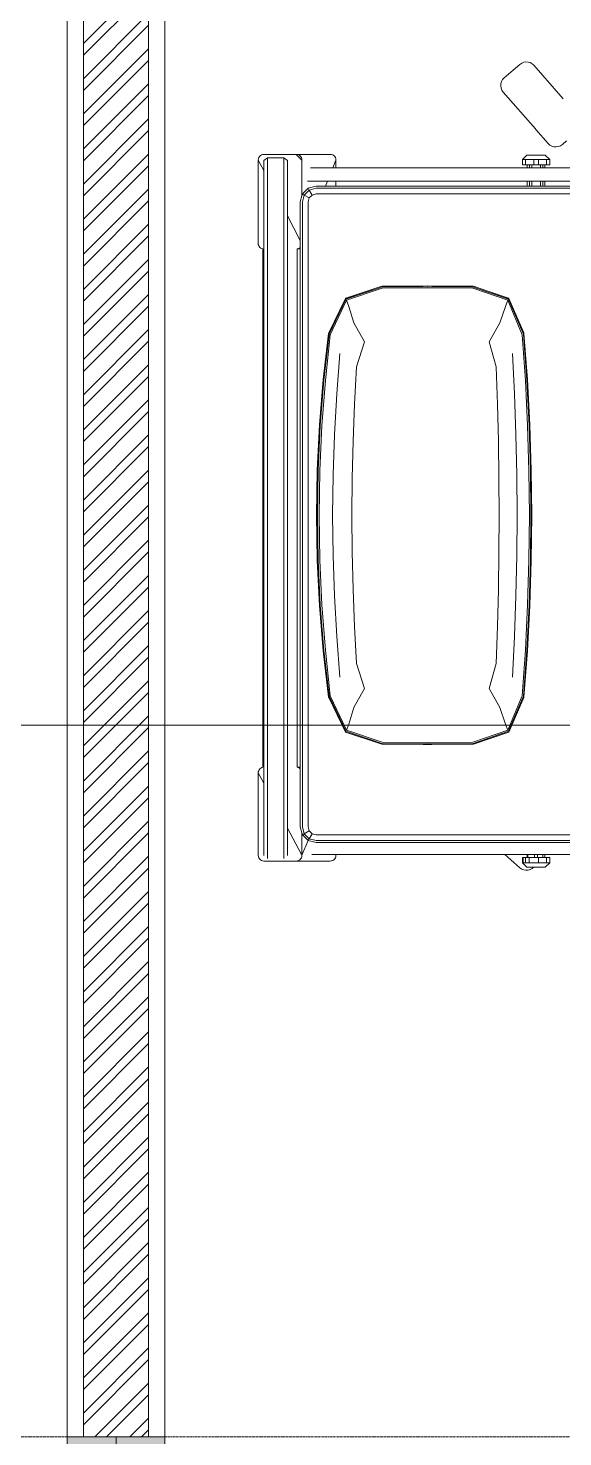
# Model space of a CAD drawing. Header units: millimetres. Extents: x -280308 to 6402717, y -14 to 2073074.
# Drawn here: x -26977 to -26157, y 479248 to 481410 of the extents above; entities that cross this region are included whole.
import ezdxf
from ezdxf.enums import TextEntityAlignment as Align

# ---------------------------------------------------------------- set-up
doc = ezdxf.new("R2010")
doc.units = ezdxf.units.MM
doc.linetypes.add('DASHED2', pattern=[0.375, 0.25, -0.125])
doc.layers.get('0').update_dxf_attribs({"lineweight": 0})
for name, color, linetype, lineweight in [('A-ALINE-1', 91, 'Continuous', 20), ('A-ALINE-3', 111, 'Continuous', 15), ('A-ALINE-6', 117, 'Continuous', 9), ('A-FURN-EQPM', 177, 'Continuous', 0), ('A-Z22-T-Anno_Text', 152, 'Continuous', 9)]:
    doc.layers.add(name, color=color, linetype=linetype, lineweight=lineweight)
doc.layers.add('A-FILL-1', color=7, linetype='Continuous', lineweight=0, true_color=0x454545)
doc.styles.add('TGF_A', font='arial.ttf')

# ---------------------------------------------------------------- blocks, each defined once
blk = doc.blocks.new('A$Ccf87384a')
blk.add_wipeout([(-75, 75), (75, 75), (75, -75), (-75, -75)])
blk.add_wipeout([(-75, -75), (-75, 75), (75, 75), (75, -75)])
at = {"layer": 'A-FILL-1', "ltscale": 0.25}
h = blk.add_hatch(color=256, dxfattribs=at)
h.dxf.hatch_style = 1
h.paths.add_polyline_path([(-75, -75), (-75, 75), (75, 75), (75, -75)])
at = {"layer": 'A-ALINE-1'}
blk.add_lwpolyline([(-75, -75), (-75, 75), (75, 75), (75, -75)], close=True, dxfattribs=at)
at = {"layer": 'A-FILL-1', "ltscale": 0.25}
for p, q in [((0, 75), (0, -75)), ((-75, 0), (75, 0))]:
    blk.add_line(p, q, dxfattribs=at)
blk = doc.blocks.new('A$C286adef0')
at = {"layer": 'A-FILL-1', "ltscale": 0.25}
h = blk.add_hatch(dxfattribs=at)
h.set_pattern_fill('ANSI32', color=256, scale=4, angle=180)
h.set_pattern_definition([(225, (123800.98, -40218.705), (26.940768, -26.940768), []), (225, (123783.02, -40218.705), (26.940768, -26.940768), [])])
h.paths.add_polyline_path([(19122.8, -21197), (19122.8, -15497), (19222.8, -15497), (19222.8, -21197)])
at = {"layer": 'A-ALINE-3', "linetype": 'Continuous'}
blk.add_lwpolyline([(19122.8, -21197), (19122.8, -15497), (19222.8, -15497), (19222.8, -21197)], close=True, dxfattribs=at)
at = {"layer": 'A-ALINE-6'}
blk.add_lwpolyline([(19097.8, -21197), (19097.8, -15497), (19247.8, -15497), (19247.8, -21197)], close=True, dxfattribs=at)
at = {"ltscale": 0.25}
blk.add_blockref('A$Ccf87384a', (19172.8, -21272), dxfattribs=at)
at = {"color": 0, "linetype": 'DASHED2', "lineweight": -2, "ltscale": 6}
for points in [[(19097.8, -17197), (16781.1, -17197), (16781.1, -21197), (19097.8, -21197)], [(19247.8, -18347), (23247.8, -18347), (23247.8, -21197), (19247.8, -21197)]]:
    blk.add_lwpolyline(points, close=True, dxfattribs=at)
blk = doc.blocks.new('*U540')
at = {"lineweight": -2}
blk.add_lwpolyline([(0.23438, 0), (7.63166, 0)], dxfattribs=at)
at = {"color": 7, "lineweight": -2, "style": 'TGF_A', "flags": 8}
for tag, height, p in [('NOTE1', 0.0625, (0, 0.3375)), ('DET', 0.09375, (0, 0.09612)), ('SHT', 0.075, (0, -0.10211)), ('NOTE2', 0.0625, (0, -0.39942))]:
    blk.add_attdef(tag, text='', height=height, dxfattribs=at).set_placement(p, align=Align.MIDDLE)
blk = doc.blocks.new('A$Cba193409')
at = {"layer": 'A-Z22-T-Anno_Text', "color": 7, "xscale": 4266.666666600002, "yscale": 4266.666666600002, "zscale": 4266.666666600002}
blk.add_blockref('*U540', (-74879.7, -18683), dxfattribs=at)
blk = doc.blocks.new('A$C872eac23')
at = {"color": 0, "linetype": 'ByBlock', "lineweight": -2}
for p, q in [((-0.5429, -0.0018), (-0.5426, 0.0002)), ((-0.5426, 0.0002), (-0.542, 0.0021)), ((-0.542, 0.0021), (-0.5409, 0.0037)), ((-0.5409, 0.0037), (-0.5396, 0.0051)), ((-0.5396, 0.0051), (-0.5379, 0.0061)), ((-0.5379, 0.0061), (-0.536, 0.0068)), ((-0.536, 0.0068), (-0.534, 0.007)), ((-0.534, 0.007), (-0.4063, 0.007)), ((-0.534, 0.007), (-0.518, -0.0014)), ((-0.4063, 0.007), (-0.4046, 0.0069)), ((-0.4046, 0.0069), (-0.4029, 0.0063)), ((-0.4029, 0.0063), (-0.4014, 0.0055)), ((-0.4014, 0.0055), (-0.4001, 0.0045)), ((-0.4001, 0.0045), (-0.399, 0.0031)), ((-0.399, 0.0031), (-0.3982, 0.0017)), ((-0.3982, 0.0017), (-0.3977, 0)), ((-0.3977, 0), (0.3977, 0)), ((0.3977, 0), (0.3982, 0.0017)), ((0.3982, 0.0017), (0.399, 0.0032)), ((0.399, 0.0032), (0.4001, 0.0045)), ((0.4001, 0.0045), (0.4014, 0.0055)), ((0.4014, 0.0055), (0.4029, 0.0063)), ((0.4029, 0.0063), (0.4046, 0.0069)), ((0.4046, 0.0069), (0.4064, 0.007)), ((0.4064, 0.007), (0.5327, 0.007)), ((0.4064, 0.007), (0.4222, -0.0014)), ((0.5327, 0.007), (0.5348, 0.0068)), ((0.5348, 0.0068), (0.5366, 0.0061)), ((0.5366, 0.0061), (0.5383, 0.0051)), ((0.5383, 0.0051), (0.5396, 0.0037)), ((0.5396, 0.0037), (0.5407, 0.0021)), ((0.5407, 0.0021), (0.5413, 0.0002)), ((0.5413, 0.0002), (0.5416, -0.0018)), ((-0.5429, -0.0511), (-0.5429, -0.0018)), ((-0.5333, -0.0014), (-0.5378, -0.0071)), ((-0.5378, -0.0071), (-0.5378, -0.0321)), ((-0.5378, -0.0071), (0.5376, -0.0071)), ((-0.5333, -0.0014), (-0.518, -0.0014)), ((0.4222, -0.0014), (-0.518, -0.0014)), ((0.5331, -0.0014), (0.4222, -0.0014)), ((0.5416, -0.0018), (0.5416, -0.0511)), ((-0.5333, -0.0378), (-0.5378, -0.0321)), ((-0.5378, -0.0321), (0.5376, -0.0321)), ((-0.5333, -0.0378), (-0.4486, -0.0378)), ((-0.4486, -0.0378), (-0.4109, -0.0575)), ((-0.4486, -0.0378), (0.4909, -0.0378)), ((0.4909, -0.0378), (0.5317, -0.0594)), ((0.5331, -0.0378), (0.4909, -0.0378)), ((-0.5429, -0.1034), (-0.5429, -0.0511)), ((-0.5426, -0.0531), (-0.5429, -0.0511)), ((-0.534, -0.06), (-0.5429, -0.0511)), ((-0.542, -0.055), (-0.5426, -0.0531)), ((-0.5409, -0.0566), (-0.542, -0.055)), ((-0.5396, -0.058), (-0.5409, -0.0566)), ((-0.5379, -0.0591), (-0.5396, -0.058)), ((-0.536, -0.0597), (-0.5379, -0.0591)), ((-0.534, -0.06), (-0.536, -0.0597)), ((-0.479, -0.06), (-0.534, -0.06)), ((-0.4821, -0.0608), (-0.4909, -0.0696)), ((-0.4805, -0.0636), (-0.4881, -0.0712)), ((-0.479, -0.06), (-0.4821, -0.0608)), ((-0.4821, -0.0608), (-0.4805, -0.0636)), ((-0.47, -0.0608), (-0.4805, -0.0636)), ((-0.4805, -0.0636), (-0.476, -0.0712)), ((-0.47, -0.0575), (-0.479, -0.06)), ((-0.4109, -0.0575), (-0.47, -0.0575)), ((-0.47, -0.0608), (0.4892, -0.0608)), ((-0.4003, -0.0575), (-0.4109, -0.0575)), ((-0.4001, -0.0574), (-0.4003, -0.0575)), ((-0.4003, -0.0575), (-0.3977, -0.0575)), ((-0.399, -0.0561), (-0.4001, -0.0574)), ((-0.3982, -0.0546), (-0.399, -0.0561)), ((-0.3977, -0.0529), (-0.3982, -0.0546)), ((-0.3977, -0.0575), (-0.3977, -0.0529)), ((0.3977, -0.0529), (-0.3977, -0.0529)), ((-0.3977, -0.0575), (0.3977, -0.0575)), ((0.3982, -0.0546), (0.3977, -0.0529)), ((0.3977, -0.0529), (0.3977, -0.0575)), ((0.4003, -0.0575), (0.3977, -0.0575)), ((0.399, -0.0561), (0.3982, -0.0546)), ((0.4001, -0.0574), (0.399, -0.0561)), ((0.4003, -0.0575), (0.4001, -0.0574)), ((0.4892, -0.0575), (0.4003, -0.0575)), ((0.4982, -0.06), (0.4892, -0.0575)), ((0.4996, -0.0636), (0.4892, -0.0608)), ((0.4996, -0.0636), (0.4952, -0.0712)), ((0.5327, -0.06), (0.4982, -0.06)), ((0.5013, -0.0608), (0.4982, -0.06)), ((0.5013, -0.0608), (0.4996, -0.0636)), ((0.5073, -0.0712), (0.4996, -0.0636)), ((0.5099, -0.0694), (0.5013, -0.0608)), ((0.5099, -0.0694), (0.5327, -0.06)), ((0.5317, -0.0595), (0.5317, -0.0594)), ((0.5317, -0.0594), (0.5327, -0.06)), ((0.5348, -0.0597), (0.5327, -0.06)), ((0.5366, -0.0591), (0.5348, -0.0597)), ((0.5383, -0.058), (0.5366, -0.0591)), ((0.5396, -0.0566), (0.5383, -0.058)), ((0.5407, -0.055), (0.5396, -0.0566)), ((0.5413, -0.0531), (0.5407, -0.055)), ((0.5416, -0.0511), (0.5413, -0.0531)), ((0.5416, -0.1034), (0.5416, -0.0511)), ((-0.5224, -0.0729), (-0.5224, -0.1075)), ((-0.5019, -0.0991), (-0.5019, -0.0687)), ((-0.4909, -0.0696), (-0.4941, -0.0817)), ((-0.4941, -0.0817), (-0.4941, -0.0959)), ((-0.4909, -0.0696), (-0.4881, -0.0712)), ((-0.4881, -0.0712), (-0.4909, -0.0817)), ((-0.4909, -2.1111), (-0.4909, -0.0817)), ((-0.4881, -0.0712), (-0.4805, -0.0757)), ((-0.4805, -0.0757), (-0.4821, -0.0817)), ((-0.4821, -2.1111), (-0.4821, -0.0817)), ((-0.476, -0.0712), (-0.4805, -0.0757)), ((-0.47, -0.0696), (-0.476, -0.0712)), ((-0.47, -0.0696), (0.4892, -0.0696)), ((-0.0584, -0.0835), (-0.1276, -0.0868)), ((-0.127, -0.0881), (-0.0581, -0.0849)), ((-0.0584, -0.0835), (0.0109, -0.0824)), ((-0.0581, -0.0849), (0.0109, -0.0838)), ((0.0109, -0.0865), (-0.058, -0.0875)), ((0.0801, -0.0835), (0.0109, -0.0824)), ((0.0109, -0.0838), (0.0798, -0.0849)), ((0.0797, -0.0875), (0.0109, -0.0865)), ((0.0798, -0.0849), (0.1487, -0.0881)), ((0.0801, -0.0835), (0.1493, -0.0868)), ((0.4952, -0.0712), (0.4892, -0.0696)), ((0.4996, -0.0757), (0.4952, -0.0712)), ((0.5073, -0.0712), (0.4996, -0.0757)), ((0.5013, -0.0817), (0.4996, -0.0757)), ((0.5013, -0.0817), (0.5013, -1.3546)), ((0.5101, -0.0696), (0.5073, -0.0712)), ((0.5101, -0.0817), (0.5073, -0.0712)), ((0.5101, -0.0696), (0.5099, -0.0694)), ((0.5133, -0.0817), (0.5101, -0.0696)), ((0.5101, -0.0817), (0.5101, -1.3546)), ((0.5133, -0.0817), (0.5133, -1.3546)), ((0.5317, -0.1122), (0.5317, -0.0752)), ((-0.5429, -0.1034), (-0.5426, -0.1054)), ((-0.5426, -0.1054), (-0.542, -0.1072)), ((-0.542, -0.1072), (-0.5409, -0.1089)), ((-0.534, -0.1122), (-0.5224, -0.1075)), ((-0.5224, -0.1075), (-0.5224, -0.1122)), ((-0.5019, -0.0991), (-0.4941, -0.0959)), ((-0.5019, -0.1122), (-0.5019, -0.0991)), ((-0.4941, -0.0959), (-0.4941, -0.1122)), ((-0.2688, -0.1013), (-0.3218, -0.127)), ((-0.3205, -0.1274), (-0.2669, -0.1017)), ((-0.266, -0.1035), (-0.3191, -0.1286)), ((-0.2688, -0.1013), (-0.2681, -0.1009)), ((-0.1973, -0.0925), (-0.2681, -0.1009)), ((-0.2669, -0.1017), (-0.1965, -0.0936)), ((-0.196, -0.096), (-0.266, -0.1035)), ((-0.1973, -0.0925), (-0.1276, -0.0868)), ((-0.1965, -0.0936), (-0.127, -0.0881)), ((-0.1268, -0.0907), (-0.196, -0.096)), ((-0.058, -0.0875), (-0.1268, -0.0907)), ((-0.0511, -0.1078), (-0.1131, -0.1099)), ((-0.0511, -0.1078), (0.0109, -0.1071)), ((0.0729, -0.1078), (0.0109, -0.1071)), ((0.0729, -0.1078), (0.1348, -0.1099)), ((0.1485, -0.0907), (0.0797, -0.0875)), ((0.2178, -0.096), (0.1485, -0.0907)), ((0.1487, -0.0881), (0.2182, -0.0936)), ((0.2191, -0.0925), (0.1493, -0.0868)), ((0.2878, -0.1035), (0.2178, -0.096)), ((0.2182, -0.0936), (0.2887, -0.1017)), ((0.2191, -0.0925), (0.2898, -0.1009)), ((0.3408, -0.1286), (0.2878, -0.1035)), ((0.2887, -0.1017), (0.3422, -0.1274)), ((0.2906, -0.1013), (0.2898, -0.1009)), ((0.2906, -0.1013), (0.3435, -0.127)), ((0.5396, -0.1089), (0.5407, -0.1072)), ((0.5407, -0.1072), (0.5413, -0.1054)), ((0.5413, -0.1054), (0.5416, -0.1034)), ((-0.5409, -0.1089), (-0.5396, -0.1103)), ((-0.5396, -0.1103), (-0.5379, -0.1113)), ((-0.5379, -0.1113), (-0.536, -0.112)), ((-0.536, -0.112), (-0.534, -0.1122)), ((-0.534, -0.1122), (-0.5224, -0.1122)), ((-0.5224, -0.1122), (-0.5224, -0.4056)), ((-0.5019, -0.1122), (-0.4941, -0.1122)), ((-0.5019, -0.4056), (-0.5019, -0.1122)), ((-0.4941, -0.4056), (-0.4941, -0.1122)), ((-0.3223, -0.1273), (-0.3405, -0.1824)), ((-0.3218, -0.127), (-0.3404, -0.1823)), ((-0.3392, -0.1825), (-0.3205, -0.1274)), ((-0.3191, -0.1286), (-0.3374, -0.1831)), ((-0.3218, -0.127), (-0.3223, -0.1273)), ((-0.3205, -0.1274), (-0.3218, -0.127)), ((-0.3096, -0.1319), (-0.3191, -0.1286)), ((-0.1752, -0.1134), (-0.2375, -0.1183)), ((-0.1752, -0.1134), (-0.1131, -0.1099)), ((0.1969, -0.1134), (0.1348, -0.1099)), ((0.1969, -0.1134), (0.2592, -0.1183)), ((0.3314, -0.1319), (0.3408, -0.1286)), ((0.3591, -0.1831), (0.3408, -0.1286)), ((0.3435, -0.127), (0.3422, -0.1274)), ((0.3422, -0.1274), (0.3609, -0.1825)), ((0.344, -0.1273), (0.3435, -0.127)), ((0.3435, -0.127), (0.3621, -0.1823)), ((0.3623, -0.1824), (0.344, -0.1273)), ((0.5317, -0.1122), (0.5327, -0.1122)), ((0.5317, -0.371), (0.5317, -0.1122)), ((0.5327, -0.1122), (0.5348, -0.112)), ((0.5348, -0.112), (0.5366, -0.1113)), ((0.5366, -0.1113), (0.5383, -0.1103)), ((0.5383, -0.1103), (0.5396, -0.1089)), ((-0.2843, -0.1394), (-0.3096, -0.1319)), ((-0.2551, -0.1558), (-0.2843, -0.1394)), ((-0.2166, -0.1437), (-0.2551, -0.1558)), ((-0.1597, -0.1406), (-0.2166, -0.1437)), ((-0.1028, -0.1384), (-0.1597, -0.1406)), ((-0.046, -0.137), (-0.1028, -0.1384)), ((0.0109, -0.1366), (-0.046, -0.137)), ((0.0677, -0.137), (0.0109, -0.1366)), ((0.1246, -0.1384), (0.0677, -0.137)), ((0.1814, -0.1406), (0.1246, -0.1384)), ((0.2384, -0.1437), (0.1814, -0.1406)), ((0.2768, -0.1558), (0.2384, -0.1437)), ((0.306, -0.1394), (0.2768, -0.1558)), ((0.3314, -0.1319), (0.306, -0.1394)), ((-0.3408, -0.246), (-0.3404, -0.1823)), ((-0.3405, -0.1824), (-0.3408, -0.246)), ((-0.3398, -0.2526), (-0.3392, -0.1825)), ((-0.3374, -0.1831), (-0.3379, -0.2526)), ((0.3596, -0.2526), (0.3591, -0.1831)), ((0.3609, -0.1825), (0.3615, -0.2526)), ((0.3626, -0.246), (0.3621, -0.1823)), ((0.3626, -0.246), (0.3623, -0.1824)), ((-0.3409, -0.2526), (-0.3408, -0.246)), ((-0.3409, -0.2526), (-0.3408, -0.2592)), ((-0.3408, -0.2592), (-0.3405, -0.3228)), ((-0.3408, -0.2592), (-0.3404, -0.3229)), ((-0.3392, -0.3227), (-0.3398, -0.2526)), ((-0.3379, -0.2526), (-0.3374, -0.3221)), ((0.3591, -0.3221), (0.3596, -0.2526)), ((0.3615, -0.2526), (0.3609, -0.3227)), ((0.3626, -0.2592), (0.3621, -0.3229)), ((0.3623, -0.3228), (0.3626, -0.2592)), ((0.3626, -0.2526), (0.3626, -0.246)), ((0.3626, -0.2526), (0.3626, -0.2592)), ((-0.3405, -0.3228), (-0.3223, -0.377)), ((-0.3218, -0.3773), (-0.3404, -0.3229)), ((-0.3205, -0.3769), (-0.3392, -0.3227)), ((-0.3374, -0.3221), (-0.3191, -0.3756)), ((0.3408, -0.3756), (0.3591, -0.3221)), ((0.3609, -0.3227), (0.3422, -0.3769)), ((0.3435, -0.3773), (0.3621, -0.3229)), ((0.344, -0.377), (0.3623, -0.3228)), ((-0.6575, -0.3677), (-0.6545, -0.3661)), ((-0.6545, -0.3661), (-0.6512, -0.3651)), ((-0.6512, -0.3651), (-0.6479, -0.3649)), ((-0.6479, -0.3649), (-0.6445, -0.3654)), ((-0.6445, -0.3654), (-0.6414, -0.3667)), ((-0.6414, -0.3667), (-0.6384, -0.3687)), ((-0.3096, -0.3719), (-0.2843, -0.3637)), ((-0.2843, -0.3637), (-0.2551, -0.3469)), ((-0.2166, -0.3578), (-0.2551, -0.3469)), ((-0.1597, -0.3597), (-0.2166, -0.3578)), ((-0.1028, -0.3612), (-0.1597, -0.3597)), ((-0.046, -0.362), (-0.1028, -0.3612)), ((0.0109, -0.3623), (-0.046, -0.362)), ((0.0677, -0.362), (0.0109, -0.3623)), ((0.1246, -0.3612), (0.0677, -0.362)), ((0.1814, -0.3597), (0.1246, -0.3612)), ((0.2384, -0.3578), (0.1814, -0.3597)), ((0.2768, -0.3469), (0.2384, -0.3578)), ((0.2768, -0.3469), (0.306, -0.3637)), ((0.306, -0.3637), (0.3314, -0.3719)), ((-0.681, -0.3941), (-0.6601, -0.3701)), ((-0.6601, -0.3701), (-0.6575, -0.3677)), ((-0.6384, -0.3687), (-0.5819, -0.4181)), ((-0.3223, -0.377), (-0.3218, -0.3773)), ((-0.3218, -0.3773), (-0.3205, -0.3769)), ((-0.2688, -0.4001), (-0.3218, -0.3773)), ((-0.2669, -0.3997), (-0.3205, -0.3769)), ((-0.3096, -0.3719), (-0.3191, -0.3756)), ((-0.3191, -0.3756), (-0.266, -0.3979)), ((-0.1752, -0.3857), (-0.2375, -0.3827)), ((-0.1752, -0.3857), (-0.1131, -0.388)), ((-0.0511, -0.3893), (-0.1131, -0.388)), ((0.0729, -0.3893), (0.1348, -0.388)), ((0.1969, -0.3857), (0.1348, -0.388)), ((0.1969, -0.3857), (0.2592, -0.3827)), ((0.2878, -0.3979), (0.3408, -0.3756)), ((0.3422, -0.3769), (0.2887, -0.3997)), ((0.2906, -0.4001), (0.3435, -0.3773)), ((0.3314, -0.3719), (0.3408, -0.3756)), ((0.3422, -0.3769), (0.3435, -0.3773)), ((0.3435, -0.3773), (0.344, -0.377)), ((0.5317, -0.371), (0.5519, -0.3941)), ((0.5317, -0.4056), (0.5317, -0.371)), ((-0.6848, -0.4035), (-0.6843, -0.4002)), ((-0.6846, -0.4069), (-0.6848, -0.4035)), ((-0.6836, -0.4101), (-0.6846, -0.4069)), ((-0.6843, -0.4002), (-0.683, -0.397)), ((-0.6819, -0.4131), (-0.6836, -0.4101)), ((-0.683, -0.397), (-0.681, -0.3941)), ((-0.5348, -0.3981), (-0.5416, -0.405)), ((-0.5416, -0.405), (-0.5416, -0.4332)), ((-0.5267, -0.3981), (-0.5348, -0.3981)), ((-0.5348, -0.3981), (-0.5348, -0.403)), ((-0.5267, -0.403), (-0.5348, -0.403)), ((-0.5348, -0.4154), (-0.5348, -0.403)), ((-0.5267, -0.3981), (-0.5267, -0.403)), ((-0.5267, -0.4056), (-0.5267, -0.403)), ((-0.5224, -0.4056), (-0.5267, -0.4056)), ((-0.5267, -0.4056), (-0.5267, -0.4087)), ((-0.5224, -0.4087), (-0.5267, -0.4087)), ((-0.5267, -0.4087), (-0.5267, -0.4123)), ((-0.5224, -0.4056), (-0.5224, -0.4087)), ((-0.5224, -0.4087), (-0.5224, -0.4123)), ((-0.4941, -0.4056), (-0.5019, -0.4056)), ((-0.5019, -0.4087), (-0.5019, -0.4056)), ((-0.4941, -0.4087), (-0.5019, -0.4087)), ((-0.5019, -0.4123), (-0.5019, -0.4087)), ((-0.4941, -0.4056), (-0.4941, -0.4087)), ((-0.4941, -0.4087), (-0.4941, -0.4123)), ((-0.2681, -0.4005), (-0.2688, -0.4001)), ((-0.1973, -0.406), (-0.2681, -0.4005)), ((-0.1965, -0.4049), (-0.2669, -0.3997)), ((-0.266, -0.3979), (-0.196, -0.4027)), ((-0.1973, -0.406), (-0.1276, -0.4096)), ((-0.127, -0.4085), (-0.1965, -0.4049)), ((-0.196, -0.4027), (-0.1268, -0.4061)), ((-0.0584, -0.4117), (-0.1276, -0.4096)), ((-0.0581, -0.4105), (-0.127, -0.4085)), ((-0.1268, -0.4061), (-0.058, -0.4081)), ((0.0109, -0.4112), (-0.0581, -0.4105)), ((-0.058, -0.4081), (0.0109, -0.4088)), ((-0.0511, -0.3893), (0.0109, -0.3898)), ((0.0729, -0.3893), (0.0109, -0.3898)), ((0.0109, -0.4088), (0.0797, -0.4081)), ((0.0798, -0.4105), (0.0109, -0.4112)), ((0.0797, -0.4081), (0.1485, -0.4061)), ((0.1487, -0.4085), (0.0798, -0.4105)), ((0.0801, -0.4117), (0.1493, -0.4096)), ((0.1485, -0.4061), (0.2178, -0.4027)), ((0.2182, -0.4049), (0.1487, -0.4085)), ((0.2191, -0.406), (0.1493, -0.4096)), ((0.2178, -0.4027), (0.2878, -0.3979)), ((0.2887, -0.3997), (0.2182, -0.4049)), ((0.2191, -0.406), (0.2898, -0.4005)), ((0.2898, -0.4005), (0.2906, -0.4001)), ((0.5363, -0.4056), (0.5317, -0.4056)), ((0.5317, -0.4064), (0.5317, -0.4056)), ((0.5317, -0.4064), (0.5363, -0.4064)), ((0.5317, -0.4167), (0.5317, -0.4064)), ((0.5363, -0.3993), (0.5363, -0.3981)), ((0.5444, -0.3981), (0.5363, -0.3981)), ((0.5363, -0.403), (0.5363, -0.3993)), ((0.5363, -0.3993), (0.5444, -0.3993)), ((0.5363, -0.403), (0.5363, -0.4056)), ((0.5363, -0.403), (0.5444, -0.403)), ((0.5363, -0.4064), (0.5363, -0.4056)), ((0.5363, -0.4086), (0.5363, -0.4064)), ((0.5363, -0.4086), (0.5444, -0.4086)), ((0.5363, -0.4086), (0.5363, -0.4167)), ((0.5444, -0.3993), (0.5444, -0.3981)), ((0.5511, -0.405), (0.5444, -0.3981)), ((0.5444, -0.403), (0.5444, -0.3993)), ((0.5444, -0.4086), (0.5444, -0.403)), ((0.5444, -0.4086), (0.5444, -0.4227)), ((0.5511, -0.4149), (0.5511, -0.405)), ((0.5519, -0.3941), (0.5539, -0.397)), ((0.5545, -0.4101), (0.5528, -0.4131)), ((0.5539, -0.397), (0.5551, -0.4002)), ((0.5554, -0.4069), (0.5545, -0.4101)), ((0.5551, -0.4002), (0.5556, -0.4035)), ((0.5556, -0.4035), (0.5554, -0.4069)), ((-0.6796, -0.4157), (-0.6819, -0.4131)), ((-0.6281, -0.4607), (-0.6796, -0.4157)), ((-0.5819, -0.4181), (-0.5817, -0.4182)), ((-0.5819, -0.4181), (-0.5817, -0.4183)), ((-0.5817, -0.4183), (-0.5817, -0.4182)), ((-0.5817, -0.4182), (-0.5811, -0.4188)), ((-0.5817, -0.4183), (-0.5811, -0.4188)), ((-0.5811, -0.4188), (-0.5596, -0.4376)), ((-0.5267, -0.4154), (-0.5348, -0.4154)), ((-0.5348, -0.4154), (-0.5348, -0.4227)), ((-0.5267, -0.4227), (-0.5348, -0.4227)), ((-0.5348, -0.4352), (-0.5348, -0.4227)), ((-0.5224, -0.4123), (-0.5267, -0.4123)), ((-0.5267, -0.4123), (-0.5267, -0.4154)), ((-0.5267, -0.4154), (-0.5267, -0.4227)), ((-0.5267, -0.4227), (-0.5267, -0.4258)), ((-0.5224, -0.4258), (-0.5267, -0.4258)), ((-0.5267, -0.4258), (-0.5267, -0.4294)), ((-0.5224, -0.4294), (-0.5267, -0.4294)), ((-0.5267, -0.4326), (-0.5267, -0.4294)), ((-0.5224, -0.4123), (-0.5224, -0.4258)), ((-0.5224, -0.4258), (-0.5224, -0.4294)), ((-0.5224, -0.4294), (-0.5224, -0.4326)), ((-0.4941, -0.4123), (-0.5019, -0.4123)), ((-0.5019, -0.4258), (-0.5019, -0.4123)), ((-0.4941, -0.4258), (-0.5019, -0.4258)), ((-0.5019, -0.4294), (-0.5019, -0.4258)), ((-0.4941, -0.4294), (-0.5019, -0.4294)), ((-0.5019, -0.4326), (-0.5019, -0.4294)), ((-0.4941, -0.4123), (-0.4941, -0.4258)), ((-0.4941, -0.4258), (-0.4941, -0.4294)), ((-0.4941, -0.4294), (-0.4941, -0.4326)), ((-0.0584, -0.4117), (0.0109, -0.4124)), ((0.0801, -0.4117), (0.0109, -0.4124)), ((0.5317, -0.4167), (0.5363, -0.4167)), ((0.5317, -0.4214), (0.5317, -0.4167)), ((0.5317, -0.4214), (0.5363, -0.4214)), ((0.5317, -0.4294), (0.5317, -0.4214)), ((0.5317, -0.4294), (0.5363, -0.4294)), ((0.5317, -0.4326), (0.5317, -0.4294)), ((0.5363, -0.4214), (0.5363, -0.4167)), ((0.5363, -0.4227), (0.5363, -0.4214)), ((0.5363, -0.4227), (0.5444, -0.4227)), ((0.5363, -0.4294), (0.5363, -0.4227)), ((0.5363, -0.4294), (0.5363, -0.4326)), ((0.5444, -0.4227), (0.5444, -0.4352)), ((0.5528, -0.4131), (0.5511, -0.4149)), ((0.5511, -0.4332), (0.5511, -0.4149)), ((-0.5596, -0.4376), (-0.5572, -0.4403)), ((-0.5572, -0.4403), (-0.5555, -0.4433)), ((-0.5549, -0.4532), (-0.5561, -0.4564)), ((-0.5555, -0.4433), (-0.5546, -0.4465)), ((-0.5544, -0.4498), (-0.5549, -0.4532)), ((-0.5546, -0.4465), (-0.5544, -0.4498)), ((-0.5348, -0.4401), (-0.5416, -0.4332)), ((-0.5267, -0.4352), (-0.5348, -0.4352)), ((-0.5348, -0.4401), (-0.5348, -0.4352)), ((-0.5267, -0.4401), (-0.5348, -0.4401)), ((-0.5224, -0.4326), (-0.5267, -0.4326)), ((-0.5267, -0.4352), (-0.5267, -0.4326)), ((-0.5267, -0.4352), (-0.5267, -0.4401)), ((-0.5224, -0.4326), (-0.5224, -1.7081)), ((-0.4941, -0.4326), (-0.5019, -0.4326)), ((-0.5019, -0.4326), (-0.5019, -1.7083)), ((-0.4941, -0.4326), (-0.4941, -1.7084)), ((0.5317, -0.4326), (0.5363, -0.4326)), ((0.5317, -0.4326), (0.5317, -0.5902)), ((0.5363, -0.4326), (0.5363, -0.4352)), ((0.5363, -0.4352), (0.5444, -0.4352)), ((0.5363, -0.4352), (0.5363, -0.4401)), ((0.5363, -0.4401), (0.5444, -0.4401)), ((0.5444, -0.4401), (0.5511, -0.4332)), ((0.5444, -0.4352), (0.5444, -0.4401)), ((-0.5581, -0.4593), (-0.5637, -0.4657)), ((-0.5561, -0.4564), (-0.5581, -0.4593))]:
    blk.add_line(p, q, dxfattribs=at)
blk = doc.blocks.new('A$C8aa274cb')
at = {"color": 0, "linetype": 'ByBlock', "lineweight": -2, "xscale": -1000.000000000026, "yscale": 1000.000000000026, "zscale": 1000.000000000008, "rotation": 90}
blk.add_blockref('A$C872eac23', (-49200, -18400), dxfattribs=at)
blk = doc.blocks.new('3')
at = {"ltscale": 0.25}
blk.add_blockref('A$C286adef0', (-46014.9, 500445.2), dxfattribs=at)
at = {"layer": 'A-FURN-EQPM', "color": 0, "linetype": 'ByBlock', "lineweight": -2, "ltscale": 0.25}
blk.add_blockref('A$Cba193409', (22557.9, 499023.3), dxfattribs=at)
at = {"layer": 'A-FURN-EQPM', "ltscale": 0.25}
blk.add_blockref('A$C8aa274cb', (22582.9, 499073.3), dxfattribs=at)

msp = doc.modelspace()

# ---------------------------------------------------------------- block references
msp.add_blockref('3', (0, 0))

doc.saveas('drawing.dxf')
